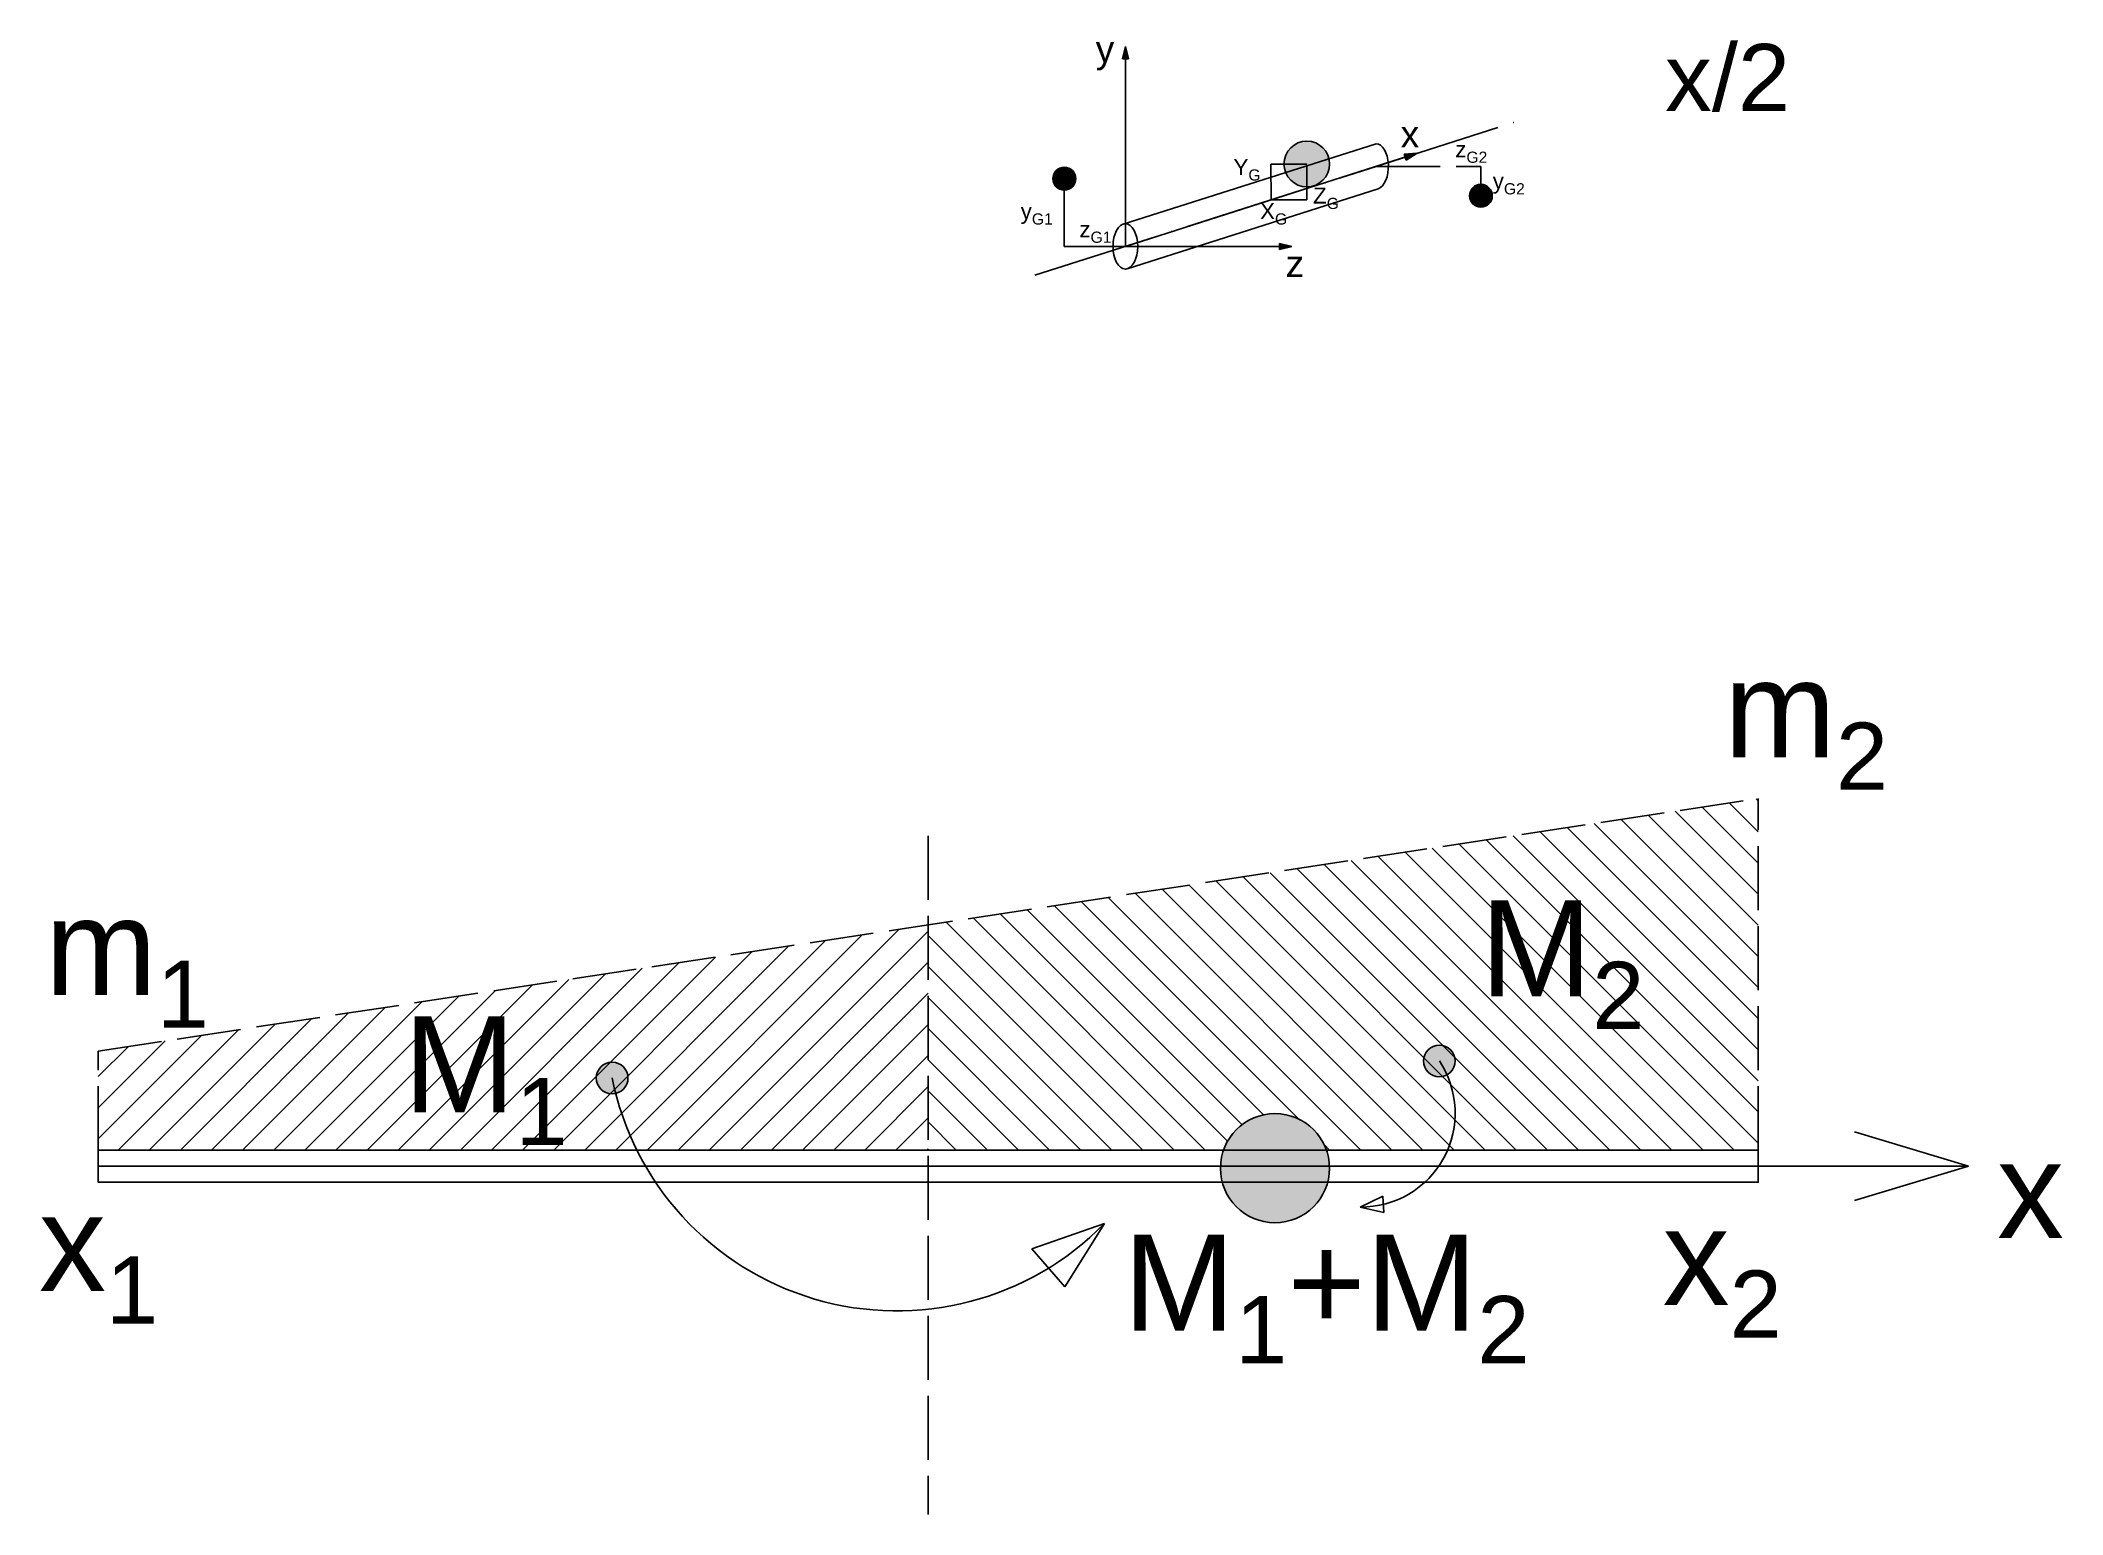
# Model space of a CAD drawing. Header units: inches. Extents: x -172 to 207, y -159 to 117.
import ezdxf

# ---------------------------------------------------------------- set-up
doc = ezdxf.new("R2010")
doc.units = ezdxf.units.IN
doc.header["$MEASUREMENT"] = 0
doc.linetypes.add('ACAD_ISO02W100', pattern=[15, 12, -3])
doc.linetypes.add('ACAD_ISO04W100', pattern=[30, 24, -3, 0, -3])
doc.layers.add('centerlines', color=80, linetype='ACAD_ISO04W100')
doc.layers.add('reflines', color=252, linetype='ACAD_ISO02W100')
doc.styles.get("Standard").update_dxf_attribs({"font": 'arial.ttf'})

msp = doc.modelspace()

# ---------------------------------------------------------------- hatches: boundary and pattern name
h = msp.add_hatch(color=256)
h.dxf.hatch_style = 1
h.paths.add_polyline_path([(31.33, 116.35), (30.75, 114.01), (31.32, 114.01)])
h.paths.add_polyline_path([(31.33, 116.35), (31.32, 114.01), (31.89, 114.01)])
h = msp.add_hatch(color=256)
h.dxf.hatch_style = 1
edge = h.paths.add_edge_path()
edge.add_arc((65.34, 94.31), 4.28, 0, 360)
h = msp.add_hatch(color=256)
h.dxf.hatch_style = 1
h.paths.add_polyline_path([(86.01, 96.32), (83.6, 96.14), (83.77, 95.6)])
h.paths.add_polyline_path([(86.01, 96.32), (83.77, 95.6), (83.94, 95.06)])
h = msp.add_hatch(color=256)
h.dxf.hatch_style = 1
h.paths.add_polyline_path([(22.01, 91.56, 1), (17.72, 91.56, 1)])
h = msp.add_hatch(color=256)
h.dxf.hatch_style = 1
h.paths.add_polyline_path([(100.12, 88.35, 1), (95.84, 88.35, 1)])
h = msp.add_hatch(color=256)
h.dxf.hatch_style = 1
h.paths.add_polyline_path([(62.54, 78.86), (60.2, 79.43), (60.2, 78.86)])
h.paths.add_polyline_path([(62.54, 78.86), (60.2, 78.86), (60.2, 78.3)])
h = msp.add_hatch(color=256)
h.dxf.hatch_style = 1
h.paths.add_polyline_path([(87.23, -73.92, 1), (93.17, -73.92, 1)])
h = msp.add_hatch(color=256)
h.dxf.hatch_style = 1
h.paths.add_polyline_path([(-67.88, -77.11, 1), (-61.94, -77.11, 1)])
h = msp.add_hatch(color=256)
h.dxf.hatch_style = 1
h.paths.add_polyline_path([(59.37, -83.8, 0.317837), (49.73, -90.62), (59.37, -90.62)])
h.paths.add_polyline_path([(59.37, -83.8), (59.37, -90.62), (69.02, -90.62, 0.317837)])
h.paths.add_polyline_path([(59.37, -90.62), (49.73, -90.62, 0.075843), (49.15, -93.65), (59.37, -93.65)])
h.paths.add_polyline_path([(69.02, -90.62), (59.37, -90.62), (59.37, -93.65), (69.6, -93.65, 0.075843)])
h.paths.add_polyline_path([(69.6, -94.03, 0.009262), (69.6, -93.65), (59.37, -93.65), (59.37, -96.68), (69.25, -96.68, 0.065658)])
h.paths.add_polyline_path([(59.37, -93.65), (49.15, -93.65, 0.009262), (49.15, -94.03, 0.065658), (49.5, -96.68), (59.37, -96.68)])
h.paths.add_polyline_path([(59.37, -96.68), (49.5, -96.68, 0.339327), (59.37, -104.26)])
h.paths.add_polyline_path([(69.25, -96.68), (59.37, -96.68), (59.37, -104.26, 0.339327)])
at = {"layer": 'reflines'}
h = msp.add_hatch(dxfattribs=at)
h.set_pattern_fill('ANSI31', color=256, scale=33, angle=90)
h.set_pattern_definition([(135, (-55.625, -17.8793), (-2.916815, -2.916815), [])])
h.paths.add_polyline_path([(149.98, -24.7), (-5.64, -48.38), (-5.64, -90.62), (49.73, -90.62, -0.707107), (69.02, -90.62), (149.98, -90.62)])
h = msp.add_hatch(dxfattribs=at)
h.set_pattern_fill('ANSI31', color=256, scale=33)
h.set_pattern_definition([(45, (-55.625, -17.8793), (-2.91682, 2.91682), [])])
h.paths.add_polyline_path([(-5.64, -90.62), (-5.64, -48.38), (-161.27, -72.06), (-161.27, -90.62)])

# ---------------------------------------------------------------- linework, layer by layer
for p, q in [((31.33, 116.35), (30.75, 114.01)), ((30.75, 114.01), (31.89, 114.01)), ((31.32, 78.86), (31.32, 114.01)), ((31.33, 116.35), (31.33, 116.35)), ((31.33, 116.35), (31.33, 116.35)), ((31.33, 116.35), (31.89, 114.01)), ((78.32, 98.12), (30.88, 83.04)), ((31.32, 78.86), (86.01, 96.32)), ((86.01, 96.32), (83.6, 96.14)), ((83.6, 96.14), (83.94, 95.06)), ((86.01, 96.32), (83.94, 95.06)), ((86.01, 96.32), (86.01, 96.32)), ((86.01, 96.32), (86.01, 96.32)), ((78.72, 89.67), (31.67, 74.66)), ((25.05, 78.86), (60.2, 78.86)), ((62.54, 78.86), (60.2, 79.43)), ((60.2, 79.43), (60.2, 78.3)), ((62.54, 78.86), (60.2, 78.3)), ((62.54, 78.86), (62.54, 78.86)), ((62.54, 78.86), (62.54, 78.86)), ((189.41, -93.65), (168.01, -87.23)), ((-161.27, -93.65), (189.41, -93.65)), ((189.41, -93.65), (168.01, -100.07)), ((79.58, -99.27), (75.37, -101.31)), ((75.37, -101.31), (79.79, -102.32)), ((79.79, -102.32), (79.58, -99.27)), ((13.75, -109.15), (27.4, -104.4)), ((27.4, -104.4), (19.98, -116.27)), ((19.98, -116.27), (13.75, -109.15))]:
    msp.add_line(p, q)
msp.add_lwpolyline([(-161.27, -90.62), (149.98, -90.62), (149.98, -96.68), (-161.27, -96.68)], close=True)
for centre, radius in [((65.34, 94.31), 4.28), ((19.87, 91.56), 2.14), ((97.98, 88.35), 2.14), ((90.2, -73.92), 2.97), ((-64.91, -77.11), 2.97), ((59.37, -94.03), 10.23)]:
    msp.add_circle(centre, radius)
for centre, radius, start, end in [((75.54, -83.7), 17.62, 269.435, 33.7128), ((-11.54, -66.36), 54.44, 191.3891, 315.6669)]:
    msp.add_arc(centre, radius, start, end)
msp.add_ellipse((78.32, 93.86), major_axis=(0, 4.25), ratio=0.545366, start_param=3.313909, end_param=6.283185)
msp.add_ellipse((31.32, 78.86), major_axis=(0, 4.25), ratio=0.545366)
at = {"layer": 'centerlines'}
for p, q in [((78.32, 93.86), (104.4, 102.19)), ((14.32, 73.44), (78.32, 93.86))]:
    msp.add_line(p, q, dxfattribs=at)
at = {"layer": 'reflines'}
for p, q in [((19.87, 78.86), (19.87, 91.56)), ((58.66, 87.59), (58.62, 94.31)), ((58.62, 94.31), (65.34, 94.31)), ((65.34, 87.59), (65.34, 93.99)), ((78.32, 93.86), (97.98, 93.86)), ((97.98, 93.86), (97.98, 93.86)), ((97.98, 93.86), (97.98, 88.35)), ((58.66, 87.59), (65.34, 87.59)), ((31.32, 78.86), (19.87, 78.86)), ((-161.27, -72.06), (149.98, -24.7)), ((149.98, -90.62), (149.98, -24.7)), ((-5.64, -31.72), (-5.64, -158.99)), ((-161.27, -90.62), (-161.27, -72.06))]:
    msp.add_line(p, q, dxfattribs=at)

# ---------------------------------------------------------------- texts
at = {"attachment_point": 1}
for s, insert, char_height in [('y', (25.75, 118.36), 5), ('x', (82.93, 102.41), 5), ('\\A1;Y{\\H0.7x;\\S^ G;}', (51.59, 95.22), 3), ('\\A1;Z{\\H0.7x;\\S^ G;}', (66.51, 89.89), 3), ('\\A1;X{\\H0.7x;\\S^ G;}', (56.57, 86.97), 3), ('z', (61.37, 78.11), 5), ('\\A1;{\\H6x;m\\H0.7x;\\S^ 2;}', (143.6, 1.06), 3), ('\\A1;{\\H6x;M\\H0.7x;\\S^ 2;}', (97.9, -43.8), 3), ('\\A1;{\\H6x;m\\H0.7x;\\S^ 1;}', (-171.24, -43.56), 3), ('\\A1;{\\H6x;M\\H0.7x;\\S^ 1;}', (-103.98, -65.57), 3), ('\\A1;{\\H6x;x\\H1x; }', (194.74, -89.14), 3), ('\\A1;{\\H6x;x\\H0.7x;\\S^ 1;\\H1.42857x; }', (-172.39, -99.05), 3), ('\\A1;{\\H6x;x\\H0.7x;\\S^ 2;\\H1.42857x; }', (132.04, -101.7), 3), ('\\A1;{\\H6x;M\\H0.7x;\\S^ 1;\\H1.42857x;+M\\H0.7x;\\S^ 2;}', (30.96, -106.48), 3)]:
    msp.add_mtext_dynamic_manual_height_columns(s, width=4.1236, gutter_width=1, heights=[0], dxfattribs=dict(at, insert=insert, char_height=char_height))
at = {"insert": (132.49, 116.82), "char_height": 12.6, "width": 23.5451, "attachment_point": 1}
msp.add_mtext('x/2', dxfattribs=at)
at = {"layer": 'reflines', "char_height": 3, "attachment_point": 1}
for s, insert in [('\\A1;z{\\H0.7x;\\S^ G2;}', (93.17, 98.55)), ('\\A1;y{\\H0.7x;\\S^ G2;}', (100.2, 92.63)), ('\\A1;y{\\H0.7x;\\S^ G1;}', (11.69, 86.97)), ('\\A1;z{\\H0.7x;\\S^ G1;}', (22.69, 83.55))]:
    msp.add_mtext_dynamic_manual_height_columns(s, width=5.2754, gutter_width=1, heights=[4.440892098500626e-16], dxfattribs=dict(at, insert=insert))

doc.saveas('drawing.dxf')
